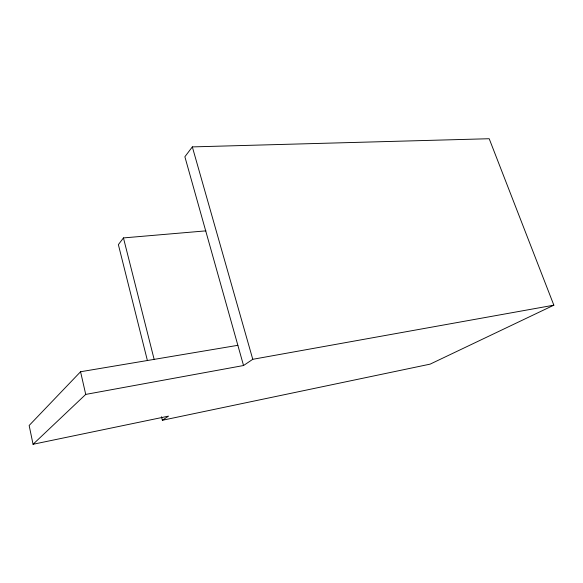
<?xml version="1.0" encoding="UTF-8"?>
<svg xmlns="http://www.w3.org/2000/svg" width="583" height="583" viewBox="0 0 583 583"><rect width="100%" height="100%" fill="white"/><g stroke="black" fill="none" stroke-linecap="round" stroke-linejoin="round"><path stroke-width="0.87" d="M205.923 230.861L123.45 237.922L118.371 244.627L147.331 360.258M161.476 416.743L162.365 420.27L430.137 364.135L553.85 305.179L489.195 138.725L192.332 146.901L184.877 156.754L243.541 365.526L85.73 394.407L33.056 444.275L29.15 425.488L80.563 371.743L237.864 345.311M162.365 420.27L168.494 416.138L33.056 444.275M243.541 365.526L252.774 359.303L553.85 305.179M192.332 146.901L252.774 359.303M123.45 237.922L154.16 359.434M80.563 371.743L85.73 394.407"/></g></svg>
